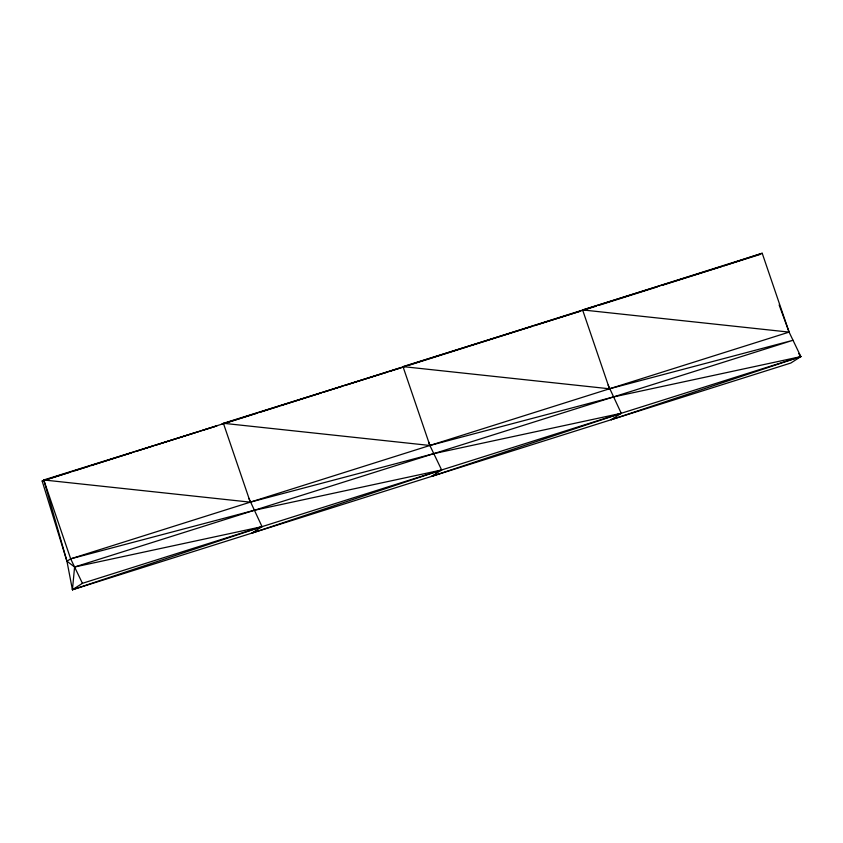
<?xml version="1.0" encoding="UTF-8"?>
<svg xmlns="http://www.w3.org/2000/svg" width="843" height="843" viewBox="0 0 843 843"><rect width="100%" height="100%" fill="white"/><g stroke="black" fill="none" stroke-linecap="round" stroke-linejoin="round"><path stroke-width="1.26" d="M248.927 498.445L262.036 526.654L74.595 567.002L66.945 561.227L42.15 481.016L762.209 253.258L789.101 332.11L800.85 356.61L790.839 363.027L72.424 589.742L66.945 561.227L43.783 479.973L197.947 431.785M66.945 561.227L70.675 558.835L789.101 332.11L779.132 304.945M798.637 353.459L800.85 356.61L82.424 583.324L72.424 589.742L74.595 567.002L793.01 340.277L609.489 388.792L402.996 366.61L429.888 445.473L441.637 469.972L431.637 476.39L621.249 413.291L608.13 385.093M256.925 413.239L221.751 424.345L223.395 423.291L429.888 445.473L613.409 396.958L800.85 356.61L611.238 419.709L621.249 413.291L433.808 453.639L250.287 502.154L43.783 479.973L70.675 558.835L254.196 510.321L441.637 469.972L252.025 533.071L262.036 526.654L72.424 589.742L75.954 588.024M724.148 265.798L762.209 253.258M252.025 533.071L255.555 531.343M431.637 476.39L436.337 474.082M611.238 419.709L614.768 417.98M42.15 481.016L69.779 472.301M74.806 470.721L88.62 466.358M91.128 465.568L131.329 452.881M136.345 451.29L152.678 446.137M155.186 445.346L195.376 432.67M197.894 431.869L216.735 425.926M259.433 412.448L278.274 406.505M280.782 405.715L320.983 393.028M323.491 392.237L342.332 386.294M344.84 385.504L401.363 367.664L390.077 371.183M402.617 367.263L406.389 366.073M408.897 365.282L467.928 346.652M470.436 345.862L531.986 326.441M534.494 325.651L580.964 310.983L402.996 366.61M582.218 310.582L596.043 306.23M598.551 305.429L657.582 286.81M662.609 285.219L721.64 266.588M609.489 388.792L582.608 309.929L760.576 254.301M387.58 371.974L223.395 423.291L250.287 502.154M202.952 430.215L216.746 425.905M582.608 309.929L789.101 332.11M70.675 558.835L82.424 583.324M428.529 441.764L429.888 445.473"/></g></svg>
